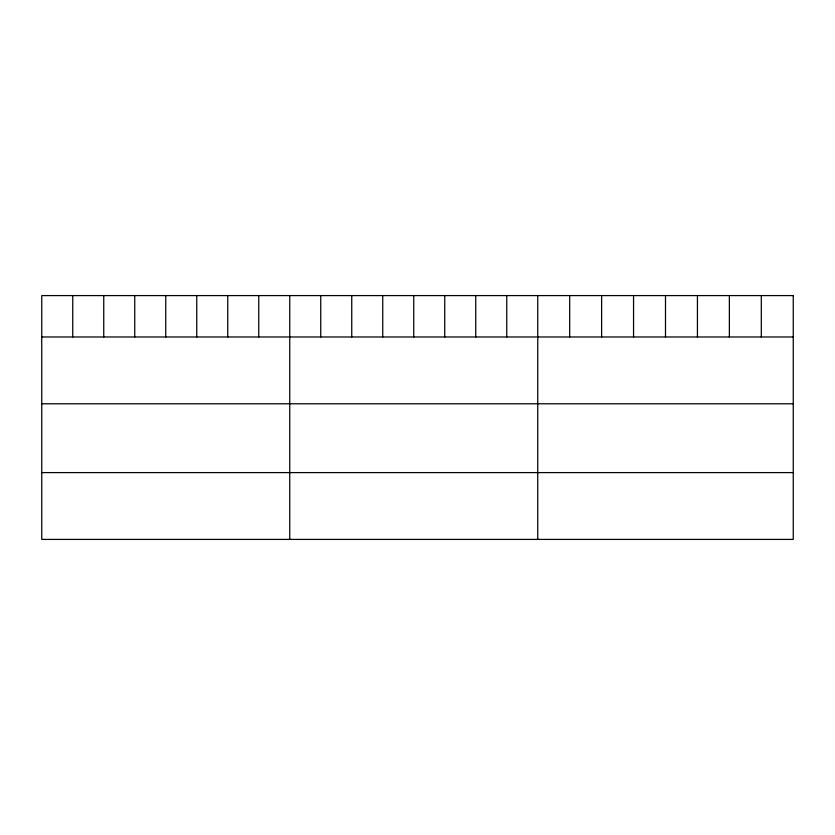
<?xml version="1.0" encoding="UTF-8"?>
<svg xmlns="http://www.w3.org/2000/svg" width="835" height="835" viewBox="0 0 835 835"><rect width="100%" height="100%" fill="white"/><g stroke="black" fill="none" stroke-linecap="round" stroke-linejoin="round"><path stroke-width="1.25" d="M41.75 336.975L793.25 336.975M41.75 403.775L793.25 403.775M41.75 472.6L793.25 472.6M761.311 295.59L761.311 336.975M729.372 295.59L729.372 336.975M697.434 295.59L697.434 336.975M665.495 295.59L665.495 336.975M633.556 295.59L633.556 336.975M601.617 295.59L601.617 336.975M569.679 295.59L569.679 336.975M537.74 295.59L537.74 539.41M506.741 295.59L506.741 336.975M475.741 295.59L475.741 336.975M444.742 295.59L444.742 336.975M413.742 295.59L413.742 336.975M382.743 295.59L382.743 336.975M351.744 295.59L351.744 336.975M320.744 295.59L320.744 336.975M289.745 295.59L289.745 539.41M258.746 295.59L258.746 336.975M227.746 295.59L227.746 336.975M196.747 295.59L196.747 336.975M165.748 295.59L165.748 336.975M134.748 295.59L134.748 336.975M103.749 295.59L103.749 336.975M72.749 295.59L72.749 336.975M793.25 295.59L41.75 295.59L41.75 539.41L793.25 539.41L793.25 295.59"/></g></svg>
